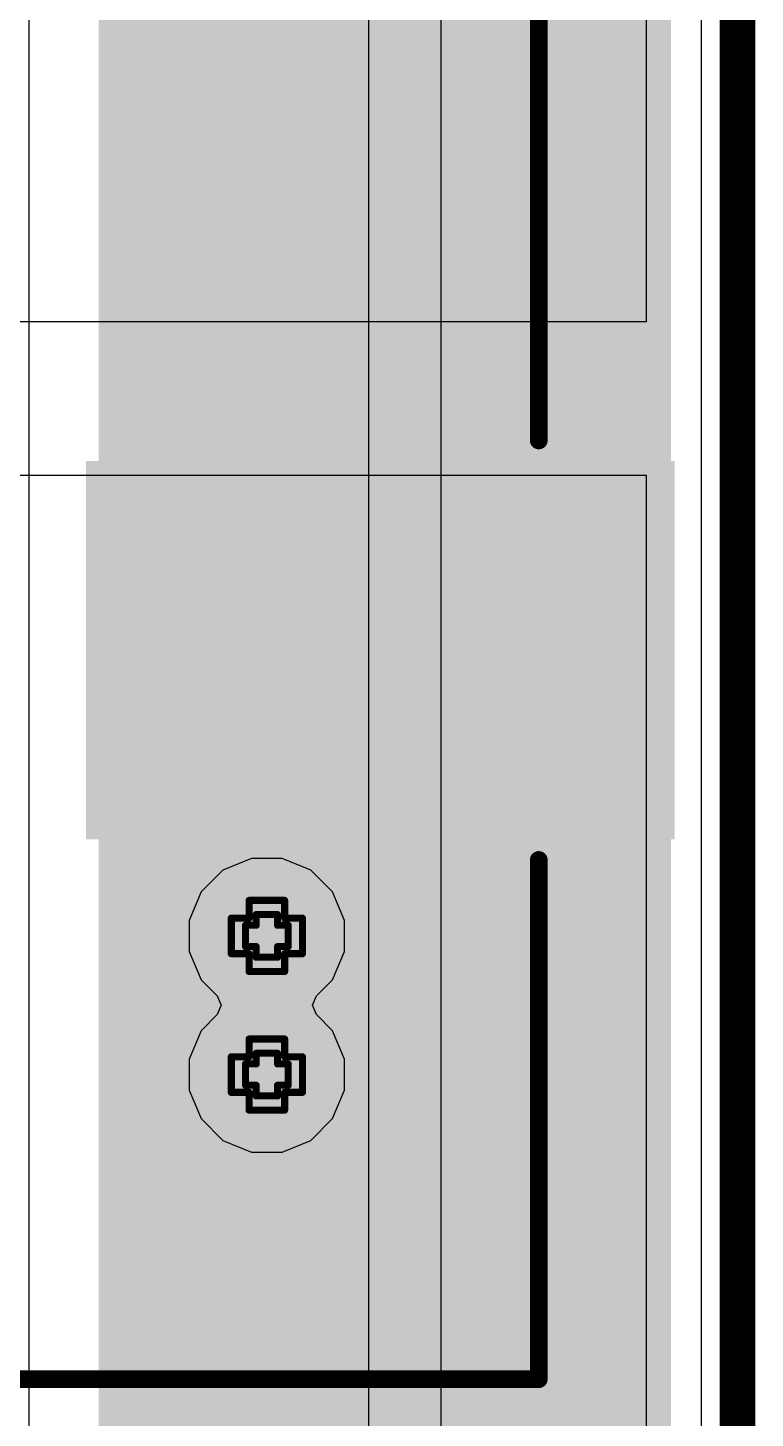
# Model space of a CAD drawing. Header units: inches. Extents: x -4 to 5258, y -4 to 5281.
# Drawn here: x 140.92 to 146.12, y 72.64 to 82.57 of the extents above; entities that cross this region are included whole.
import ezdxf

# ---------------------------------------------------------------- set-up
doc = ezdxf.new("R2010")
doc.units = ezdxf.units.IN
for name, color, linetype in [('Board Outline', 216, 'Continuous'), ('Bottom Layer', 5, 'Continuous'), ('Bottom Solder', 6, 'Continuous'), ('Drill Drawing', 1, 'Continuous'), ('Layer 1', 16, 'Continuous'), ('Layer 2', 76, 'Continuous'), ('Top Layer', 1, 'Continuous'), ('Top Overlay', 2, 'Continuous'), ('Top Paste', 8, 'Continuous'), ('Top Solder', 216, 'Continuous'), ('Via Holes', 16, 'Continuous')]:
    doc.layers.add(name, color=color, linetype=linetype)

# ---------------------------------------------------------------- blocks, each defined once
blk = doc.blocks.new('UCD_220_F_10__D___310')
at = {"layer": 'Top Layer'}
blk.add_hatch(color=1, dxfattribs=at).paths.add_polyline_path([(2, 1.25), (6, 1.25), (6, -1.25), (2, -1.25)])
at = {"layer": 'Top Paste'}
blk.add_hatch(color=8, dxfattribs=at).paths.add_polyline_path([(2, 1.25), (6, 1.25), (6, -1.25), (2, -1.25)])
at = {"layer": 'Top Solder'}
blk.add_hatch(color=216, dxfattribs=at).paths.add_polyline_path([(1.8984, 1.3516), (6.1016, 1.3516), (6.1016, -1.3516), (1.8984, -1.3516)])
at = {"layer": 'Top Overlay'}
for points in [[(5.1308, 1.4986, 0.127, 0.127, 0), (5.1308, 5.207, 0.127, 0.127, 0)], [(5.1308, -5.207, 0.127, 0.127, 0), (5.1308, -1.4986, 0.127, 0.127, 0)], [(-3.6322, -5.207, 0.127, 0.127, 0), (5.1308, -5.207, 0.127, 0.127, 0)]]:
    blk.add_lwpolyline(points, format="xyseb", dxfattribs=at)
for points in [[(5.0991, 1.4986, 0.0635, 0.0635, 1), (5.1626, 1.4986, 0.0635, 0.0635, 1)], [(5.0991, -1.4986, 0.0635, 0.0635, 1), (5.1626, -1.4986, 0.0635, 0.0635, 1)], [(5.0991, -5.207, 0.0635, 0.0635, 1), (5.1626, -5.207, 0.0635, 0.0635, 1)], [(5.0991, -5.207, 0.0635, 0.0635, 1), (5.1626, -5.207, 0.0635, 0.0635, 1)]]:
    blk.add_lwpolyline(points, format="xyseb", close=True, dxfattribs=at)

msp = doc.modelspace()

# ---------------------------------------------------------------- hatches: boundary and pattern name
at = {"layer": 'Bottom Layer'}
h = msp.add_hatch(color=5, dxfattribs=at)
edge = h.paths.add_edge_path()
edge.add_arc((142.6303, 76.08), 0.3, 0, 360)
h = msp.add_hatch(color=5, dxfattribs=at)
edge = h.paths.add_edge_path()
edge.add_arc((142.6303, 75.0894), 0.3, 0, 360)
at = {"layer": 'Bottom Solder'}
h = msp.add_hatch(color=6, dxfattribs=at)
edge = h.paths.add_edge_path()
edge.add_arc((142.6303, 76.08), 0.4016, 0, 360)
h = msp.add_hatch(color=6, dxfattribs=at)
edge = h.paths.add_edge_path()
edge.add_arc((142.6303, 75.0894), 0.4016, 0, 360)
at = {"layer": 'Layer 1'}
h = msp.add_hatch(color=16, dxfattribs=at)
edge = h.paths.add_edge_path()
edge.add_arc((142.6303, 76.08), 0.3, 0, 360)
h = msp.add_hatch(color=16, dxfattribs=at)
edge = h.paths.add_edge_path()
edge.add_arc((142.6303, 75.0894), 0.3, 0, 360)
at = {"layer": 'Layer 2'}
h = msp.add_hatch(color=76, dxfattribs=at)
edge = h.paths.add_edge_path()
edge.add_arc((142.6303, 76.08), 0.3, 0, 360)
h = msp.add_hatch(color=76, dxfattribs=at)
edge = h.paths.add_edge_path()
edge.add_arc((142.6303, 75.0894), 0.3, 0, 360)
at = {"layer": 'Top Layer'}
msp.add_hatch(color=1, dxfattribs=at).paths.add_polyline_path([(141.4304, 65.9034), (145.5153, 65.9034), (145.5153, 92.51), (141.4304, 92.51)])
h = msp.add_hatch(color=1, dxfattribs=at)
edge = h.paths.add_edge_path()
edge.add_arc((142.6303, 76.08), 0.3, 0, 360)
h = msp.add_hatch(color=1, dxfattribs=at)
edge = h.paths.add_edge_path()
edge.add_arc((142.6303, 75.0894), 0.3, 0, 360)
at = {"layer": 'Top Solder'}
h = msp.add_hatch(color=216, dxfattribs=at)
edge = h.paths.add_edge_path()
edge.add_arc((142.6303, 76.08), 0.4016, 0, 360)
h = msp.add_hatch(color=216, dxfattribs=at)
edge = h.paths.add_edge_path()
edge.add_arc((142.6303, 75.0894), 0.4016, 0, 360)
at = {"layer": 'Via Holes'}
h = msp.add_hatch(color=7, dxfattribs=at)
edge = h.paths.add_edge_path()
edge.add_arc((142.6303, 76.08), 0.15, 0, 360)
h = msp.add_hatch(color=7, dxfattribs=at)
edge = h.paths.add_edge_path()
edge.add_arc((142.6303, 75.0894), 0.15, 0, 360)

# ---------------------------------------------------------------- linework, layer by layer
at = {"layer": 'Board Outline'}
msp.add_lwpolyline([(145.9907, -3.9907, 0.254, 0.254, 0), (145.9907, 106.0093, 0.254, 0.254, 0)], format="xyseb", dxfattribs=at)
at = {"layer": 'Bottom Layer'}
for p, q in [((145.3397, 98.3812), (145.3397, 80.4674)), ((145.3397, 80.4674), (126.6782, 80.4674)), ((126.6782, 79.371), (145.3397, 79.371)), ((145.3397, 79.371), (145.3397, 52.5679)), ((142.5201, 76.634), (142.3165, 76.5497)), ((142.7405, 76.634), (142.5201, 76.634)), ((142.9442, 76.5497), (142.7405, 76.634)), ((142.3165, 76.5497), (142.1607, 76.3938)), ((143.1, 76.3938), (142.9442, 76.5497)), ((142.1607, 76.3938), (142.0763, 76.1902)), ((143.1843, 76.1902), (143.1, 76.3938)), ((142.0763, 76.1902), (142.0763, 75.9698)), ((143.1843, 75.9698), (143.1843, 76.1902)), ((142.0763, 75.9698), (142.1607, 75.7662)), ((143.1, 75.7662), (143.1843, 75.9698)), ((142.1607, 75.7662), (142.2758, 75.6511)), ((142.9849, 75.6511), (143.1, 75.7662)), ((142.2758, 75.6511), (142.3052, 75.5847)), ((142.3052, 75.5847), (142.2758, 75.5183)), ((142.9555, 75.5847), (142.9849, 75.6511)), ((142.9849, 75.5183), (142.9555, 75.5847)), ((142.2758, 75.5183), (142.1607, 75.4032)), ((143.1, 75.4032), (142.9849, 75.5183)), ((142.1607, 75.4032), (142.0763, 75.1996)), ((143.1843, 75.1996), (143.1, 75.4032)), ((142.0763, 75.1996), (142.0763, 74.9792)), ((143.1843, 74.9792), (143.1843, 75.1996)), ((142.0763, 74.9792), (142.1607, 74.7756)), ((143.1, 74.7756), (143.1843, 74.9792)), ((142.1607, 74.7756), (142.3165, 74.6197)), ((142.9442, 74.6197), (143.1, 74.7756)), ((142.3165, 74.6197), (142.5201, 74.5354)), ((142.7405, 74.5354), (142.9442, 74.6197)), ((142.5201, 74.5354), (142.7405, 74.5354))]:
    msp.add_line(p, q, dxfattribs=at)
at = {"layer": 'Drill Drawing'}
for points in [[(142.5033, 76.207, 0.0508, 0.0508, 0), (142.5033, 76.334, 0.0508, 0.0508, 0)], [(142.5033, 76.334, 0.0508, 0.0508, 0), (142.7573, 76.334, 0.0508, 0.0508, 0)], [(142.7573, 76.207, 0.0508, 0.0508, 0), (142.7573, 76.334, 0.0508, 0.0508, 0)], [(142.3763, 75.953, 0.0508, 0.0508, 0), (142.3763, 76.207, 0.0508, 0.0508, 0)], [(142.3763, 76.207, 0.0508, 0.0508, 0), (142.5033, 76.207, 0.0508, 0.0508, 0)], [(142.4779, 76.0038, 0.0508, 0.0508, 0), (142.4779, 76.1562, 0.0508, 0.0508, 0)], [(142.4779, 76.1562, 0.0508, 0.0508, 0), (142.5541, 76.1562, 0.0508, 0.0508, 0)], [(142.5541, 76.1562, 0.0508, 0.0508, 0), (142.5541, 76.2324, 0.0508, 0.0508, 0)], [(142.5541, 76.2324, 0.0508, 0.0508, 0), (142.7065, 76.2324, 0.0508, 0.0508, 0)], [(142.7065, 76.1562, 0.0508, 0.0508, 0), (142.7065, 76.2324, 0.0508, 0.0508, 0)], [(142.7065, 76.1562, 0.0508, 0.0508, 0), (142.7827, 76.1562, 0.0508, 0.0508, 0)], [(142.7573, 76.207, 0.0508, 0.0508, 0), (142.8843, 76.207, 0.0508, 0.0508, 0)], [(142.7827, 76.0038, 0.0508, 0.0508, 0), (142.7827, 76.1562, 0.0508, 0.0508, 0)], [(142.8843, 75.953, 0.0508, 0.0508, 0), (142.8843, 76.207, 0.0508, 0.0508, 0)], [(142.3763, 75.953, 0.0508, 0.0508, 0), (142.5033, 75.953, 0.0508, 0.0508, 0)], [(142.4779, 76.0038, 0.0508, 0.0508, 0), (142.5541, 76.0038, 0.0508, 0.0508, 0)], [(142.5033, 75.826, 0.0508, 0.0508, 0), (142.5033, 75.953, 0.0508, 0.0508, 0)], [(142.5541, 75.9276, 0.0508, 0.0508, 0), (142.5541, 76.0038, 0.0508, 0.0508, 0)], [(142.7065, 76.0038, 0.0508, 0.0508, 0), (142.7827, 76.0038, 0.0508, 0.0508, 0)], [(142.7065, 75.9276, 0.0508, 0.0508, 0), (142.7065, 76.0038, 0.0508, 0.0508, 0)], [(142.7573, 75.953, 0.0508, 0.0508, 0), (142.8843, 75.953, 0.0508, 0.0508, 0)], [(142.7573, 75.826, 0.0508, 0.0508, 0), (142.7573, 75.953, 0.0508, 0.0508, 0)], [(142.5541, 75.9276, 0.0508, 0.0508, 0), (142.7065, 75.9276, 0.0508, 0.0508, 0)], [(142.5033, 75.826, 0.0508, 0.0508, 0), (142.7573, 75.826, 0.0508, 0.0508, 0)], [(142.5033, 75.2164, 0.0508, 0.0508, 0), (142.5033, 75.3434, 0.0508, 0.0508, 0)], [(142.5033, 75.3434, 0.0508, 0.0508, 0), (142.7573, 75.3434, 0.0508, 0.0508, 0)], [(142.7573, 75.2164, 0.0508, 0.0508, 0), (142.7573, 75.3434, 0.0508, 0.0508, 0)], [(142.3763, 74.9624, 0.0508, 0.0508, 0), (142.3763, 75.2164, 0.0508, 0.0508, 0)], [(142.3763, 75.2164, 0.0508, 0.0508, 0), (142.5033, 75.2164, 0.0508, 0.0508, 0)], [(142.4779, 75.0132, 0.0508, 0.0508, 0), (142.4779, 75.1656, 0.0508, 0.0508, 0)], [(142.4779, 75.1656, 0.0508, 0.0508, 0), (142.5541, 75.1656, 0.0508, 0.0508, 0)], [(142.5541, 75.1656, 0.0508, 0.0508, 0), (142.5541, 75.2418, 0.0508, 0.0508, 0)], [(142.5541, 75.2418, 0.0508, 0.0508, 0), (142.7065, 75.2418, 0.0508, 0.0508, 0)], [(142.7065, 75.1656, 0.0508, 0.0508, 0), (142.7065, 75.2418, 0.0508, 0.0508, 0)], [(142.7065, 75.1656, 0.0508, 0.0508, 0), (142.7827, 75.1656, 0.0508, 0.0508, 0)], [(142.7573, 75.2164, 0.0508, 0.0508, 0), (142.8843, 75.2164, 0.0508, 0.0508, 0)], [(142.7827, 75.0132, 0.0508, 0.0508, 0), (142.7827, 75.1656, 0.0508, 0.0508, 0)], [(142.8843, 74.9624, 0.0508, 0.0508, 0), (142.8843, 75.2164, 0.0508, 0.0508, 0)], [(142.3763, 74.9624, 0.0508, 0.0508, 0), (142.5033, 74.9624, 0.0508, 0.0508, 0)], [(142.4779, 75.0132, 0.0508, 0.0508, 0), (142.5541, 75.0132, 0.0508, 0.0508, 0)], [(142.5033, 74.8354, 0.0508, 0.0508, 0), (142.5033, 74.9624, 0.0508, 0.0508, 0)], [(142.5541, 74.937, 0.0508, 0.0508, 0), (142.5541, 75.0132, 0.0508, 0.0508, 0)], [(142.7065, 75.0132, 0.0508, 0.0508, 0), (142.7827, 75.0132, 0.0508, 0.0508, 0)], [(142.7065, 74.937, 0.0508, 0.0508, 0), (142.7065, 75.0132, 0.0508, 0.0508, 0)], [(142.7573, 74.9624, 0.0508, 0.0508, 0), (142.8843, 74.9624, 0.0508, 0.0508, 0)], [(142.7573, 74.8354, 0.0508, 0.0508, 0), (142.7573, 74.9624, 0.0508, 0.0508, 0)], [(142.5541, 74.937, 0.0508, 0.0508, 0), (142.7065, 74.937, 0.0508, 0.0508, 0)], [(142.5033, 74.8354, 0.0508, 0.0508, 0), (142.7573, 74.8354, 0.0508, 0.0508, 0)]]:
    msp.add_lwpolyline(points, format="xyseb", dxfattribs=at)
for points in [[(142.4906, 76.334, 0.0254, 0.0254, 1), (142.516, 76.334, 0.0254, 0.0254, 1)], [(142.4906, 76.334, 0.0254, 0.0254, 1), (142.516, 76.334, 0.0254, 0.0254, 1)], [(142.7446, 76.334, 0.0254, 0.0254, 1), (142.77, 76.334, 0.0254, 0.0254, 1)], [(142.7446, 76.334, 0.0254, 0.0254, 1), (142.77, 76.334, 0.0254, 0.0254, 1)], [(142.3636, 76.207, 0.0254, 0.0254, 1), (142.389, 76.207, 0.0254, 0.0254, 1)], [(142.3636, 76.207, 0.0254, 0.0254, 1), (142.389, 76.207, 0.0254, 0.0254, 1)], [(142.4652, 76.1562, 0.0254, 0.0254, 1), (142.4906, 76.1562, 0.0254, 0.0254, 1)], [(142.4652, 76.1562, 0.0254, 0.0254, 1), (142.4906, 76.1562, 0.0254, 0.0254, 1)], [(142.4906, 76.207, 0.0254, 0.0254, 1), (142.516, 76.207, 0.0254, 0.0254, 1)], [(142.4906, 76.207, 0.0254, 0.0254, 1), (142.516, 76.207, 0.0254, 0.0254, 1)], [(142.5414, 76.2324, 0.0254, 0.0254, 1), (142.5668, 76.2324, 0.0254, 0.0254, 1)], [(142.5414, 76.2324, 0.0254, 0.0254, 1), (142.5668, 76.2324, 0.0254, 0.0254, 1)], [(142.5414, 76.1562, 0.0254, 0.0254, 1), (142.5668, 76.1562, 0.0254, 0.0254, 1)], [(142.5414, 76.1562, 0.0254, 0.0254, 1), (142.5668, 76.1562, 0.0254, 0.0254, 1)], [(142.6938, 76.2324, 0.0254, 0.0254, 1), (142.7192, 76.2324, 0.0254, 0.0254, 1)], [(142.6938, 76.2324, 0.0254, 0.0254, 1), (142.7192, 76.2324, 0.0254, 0.0254, 1)], [(142.6938, 76.1562, 0.0254, 0.0254, 1), (142.7192, 76.1562, 0.0254, 0.0254, 1)], [(142.6938, 76.1562, 0.0254, 0.0254, 1), (142.7192, 76.1562, 0.0254, 0.0254, 1)], [(142.7446, 76.207, 0.0254, 0.0254, 1), (142.77, 76.207, 0.0254, 0.0254, 1)], [(142.7446, 76.207, 0.0254, 0.0254, 1), (142.77, 76.207, 0.0254, 0.0254, 1)], [(142.77, 76.1562, 0.0254, 0.0254, 1), (142.7954, 76.1562, 0.0254, 0.0254, 1)], [(142.77, 76.1562, 0.0254, 0.0254, 1), (142.7954, 76.1562, 0.0254, 0.0254, 1)], [(142.8716, 76.207, 0.0254, 0.0254, 1), (142.897, 76.207, 0.0254, 0.0254, 1)], [(142.8716, 76.207, 0.0254, 0.0254, 1), (142.897, 76.207, 0.0254, 0.0254, 1)], [(142.3636, 75.953, 0.0254, 0.0254, 1), (142.389, 75.953, 0.0254, 0.0254, 1)], [(142.3636, 75.953, 0.0254, 0.0254, 1), (142.389, 75.953, 0.0254, 0.0254, 1)], [(142.4652, 76.0038, 0.0254, 0.0254, 1), (142.4906, 76.0038, 0.0254, 0.0254, 1)], [(142.4652, 76.0038, 0.0254, 0.0254, 1), (142.4906, 76.0038, 0.0254, 0.0254, 1)], [(142.4906, 75.953, 0.0254, 0.0254, 1), (142.516, 75.953, 0.0254, 0.0254, 1)], [(142.4906, 75.953, 0.0254, 0.0254, 1), (142.516, 75.953, 0.0254, 0.0254, 1)], [(142.5414, 76.0038, 0.0254, 0.0254, 1), (142.5668, 76.0038, 0.0254, 0.0254, 1)], [(142.5414, 76.0038, 0.0254, 0.0254, 1), (142.5668, 76.0038, 0.0254, 0.0254, 1)], [(142.6938, 76.0038, 0.0254, 0.0254, 1), (142.7192, 76.0038, 0.0254, 0.0254, 1)], [(142.6938, 76.0038, 0.0254, 0.0254, 1), (142.7192, 76.0038, 0.0254, 0.0254, 1)], [(142.7446, 75.953, 0.0254, 0.0254, 1), (142.77, 75.953, 0.0254, 0.0254, 1)], [(142.7446, 75.953, 0.0254, 0.0254, 1), (142.77, 75.953, 0.0254, 0.0254, 1)], [(142.77, 76.0038, 0.0254, 0.0254, 1), (142.7954, 76.0038, 0.0254, 0.0254, 1)], [(142.77, 76.0038, 0.0254, 0.0254, 1), (142.7954, 76.0038, 0.0254, 0.0254, 1)], [(142.8716, 75.953, 0.0254, 0.0254, 1), (142.897, 75.953, 0.0254, 0.0254, 1)], [(142.8716, 75.953, 0.0254, 0.0254, 1), (142.897, 75.953, 0.0254, 0.0254, 1)], [(142.5414, 75.9276, 0.0254, 0.0254, 1), (142.5668, 75.9276, 0.0254, 0.0254, 1)], [(142.5414, 75.9276, 0.0254, 0.0254, 1), (142.5668, 75.9276, 0.0254, 0.0254, 1)], [(142.6938, 75.9276, 0.0254, 0.0254, 1), (142.7192, 75.9276, 0.0254, 0.0254, 1)], [(142.6938, 75.9276, 0.0254, 0.0254, 1), (142.7192, 75.9276, 0.0254, 0.0254, 1)], [(142.4906, 75.826, 0.0254, 0.0254, 1), (142.516, 75.826, 0.0254, 0.0254, 1)], [(142.4906, 75.826, 0.0254, 0.0254, 1), (142.516, 75.826, 0.0254, 0.0254, 1)], [(142.7446, 75.826, 0.0254, 0.0254, 1), (142.77, 75.826, 0.0254, 0.0254, 1)], [(142.7446, 75.826, 0.0254, 0.0254, 1), (142.77, 75.826, 0.0254, 0.0254, 1)], [(142.4906, 75.3434, 0.0254, 0.0254, 1), (142.516, 75.3434, 0.0254, 0.0254, 1)], [(142.4906, 75.3434, 0.0254, 0.0254, 1), (142.516, 75.3434, 0.0254, 0.0254, 1)], [(142.7446, 75.3434, 0.0254, 0.0254, 1), (142.77, 75.3434, 0.0254, 0.0254, 1)], [(142.7446, 75.3434, 0.0254, 0.0254, 1), (142.77, 75.3434, 0.0254, 0.0254, 1)], [(142.3636, 75.2164, 0.0254, 0.0254, 1), (142.389, 75.2164, 0.0254, 0.0254, 1)], [(142.3636, 75.2164, 0.0254, 0.0254, 1), (142.389, 75.2164, 0.0254, 0.0254, 1)], [(142.4652, 75.1656, 0.0254, 0.0254, 1), (142.4906, 75.1656, 0.0254, 0.0254, 1)], [(142.4652, 75.1656, 0.0254, 0.0254, 1), (142.4906, 75.1656, 0.0254, 0.0254, 1)], [(142.4906, 75.2164, 0.0254, 0.0254, 1), (142.516, 75.2164, 0.0254, 0.0254, 1)], [(142.4906, 75.2164, 0.0254, 0.0254, 1), (142.516, 75.2164, 0.0254, 0.0254, 1)], [(142.5414, 75.2418, 0.0254, 0.0254, 1), (142.5668, 75.2418, 0.0254, 0.0254, 1)], [(142.5414, 75.2418, 0.0254, 0.0254, 1), (142.5668, 75.2418, 0.0254, 0.0254, 1)], [(142.5414, 75.1656, 0.0254, 0.0254, 1), (142.5668, 75.1656, 0.0254, 0.0254, 1)], [(142.5414, 75.1656, 0.0254, 0.0254, 1), (142.5668, 75.1656, 0.0254, 0.0254, 1)], [(142.6938, 75.2418, 0.0254, 0.0254, 1), (142.7192, 75.2418, 0.0254, 0.0254, 1)], [(142.6938, 75.2418, 0.0254, 0.0254, 1), (142.7192, 75.2418, 0.0254, 0.0254, 1)], [(142.6938, 75.1656, 0.0254, 0.0254, 1), (142.7192, 75.1656, 0.0254, 0.0254, 1)], [(142.6938, 75.1656, 0.0254, 0.0254, 1), (142.7192, 75.1656, 0.0254, 0.0254, 1)], [(142.7446, 75.2164, 0.0254, 0.0254, 1), (142.77, 75.2164, 0.0254, 0.0254, 1)], [(142.7446, 75.2164, 0.0254, 0.0254, 1), (142.77, 75.2164, 0.0254, 0.0254, 1)], [(142.77, 75.1656, 0.0254, 0.0254, 1), (142.7954, 75.1656, 0.0254, 0.0254, 1)], [(142.77, 75.1656, 0.0254, 0.0254, 1), (142.7954, 75.1656, 0.0254, 0.0254, 1)], [(142.8716, 75.2164, 0.0254, 0.0254, 1), (142.897, 75.2164, 0.0254, 0.0254, 1)], [(142.8716, 75.2164, 0.0254, 0.0254, 1), (142.897, 75.2164, 0.0254, 0.0254, 1)], [(142.3636, 74.9624, 0.0254, 0.0254, 1), (142.389, 74.9624, 0.0254, 0.0254, 1)], [(142.3636, 74.9624, 0.0254, 0.0254, 1), (142.389, 74.9624, 0.0254, 0.0254, 1)], [(142.4652, 75.0132, 0.0254, 0.0254, 1), (142.4906, 75.0132, 0.0254, 0.0254, 1)], [(142.4652, 75.0132, 0.0254, 0.0254, 1), (142.4906, 75.0132, 0.0254, 0.0254, 1)], [(142.4906, 74.9624, 0.0254, 0.0254, 1), (142.516, 74.9624, 0.0254, 0.0254, 1)], [(142.4906, 74.9624, 0.0254, 0.0254, 1), (142.516, 74.9624, 0.0254, 0.0254, 1)], [(142.5414, 75.0132, 0.0254, 0.0254, 1), (142.5668, 75.0132, 0.0254, 0.0254, 1)], [(142.5414, 75.0132, 0.0254, 0.0254, 1), (142.5668, 75.0132, 0.0254, 0.0254, 1)], [(142.6938, 75.0132, 0.0254, 0.0254, 1), (142.7192, 75.0132, 0.0254, 0.0254, 1)], [(142.6938, 75.0132, 0.0254, 0.0254, 1), (142.7192, 75.0132, 0.0254, 0.0254, 1)], [(142.7446, 74.9624, 0.0254, 0.0254, 1), (142.77, 74.9624, 0.0254, 0.0254, 1)], [(142.7446, 74.9624, 0.0254, 0.0254, 1), (142.77, 74.9624, 0.0254, 0.0254, 1)], [(142.77, 75.0132, 0.0254, 0.0254, 1), (142.7954, 75.0132, 0.0254, 0.0254, 1)], [(142.77, 75.0132, 0.0254, 0.0254, 1), (142.7954, 75.0132, 0.0254, 0.0254, 1)], [(142.8716, 74.9624, 0.0254, 0.0254, 1), (142.897, 74.9624, 0.0254, 0.0254, 1)], [(142.8716, 74.9624, 0.0254, 0.0254, 1), (142.897, 74.9624, 0.0254, 0.0254, 1)], [(142.5414, 74.937, 0.0254, 0.0254, 1), (142.5668, 74.937, 0.0254, 0.0254, 1)], [(142.5414, 74.937, 0.0254, 0.0254, 1), (142.5668, 74.937, 0.0254, 0.0254, 1)], [(142.6938, 74.937, 0.0254, 0.0254, 1), (142.7192, 74.937, 0.0254, 0.0254, 1)], [(142.6938, 74.937, 0.0254, 0.0254, 1), (142.7192, 74.937, 0.0254, 0.0254, 1)], [(142.4906, 74.8354, 0.0254, 0.0254, 1), (142.516, 74.8354, 0.0254, 0.0254, 1)], [(142.4906, 74.8354, 0.0254, 0.0254, 1), (142.516, 74.8354, 0.0254, 0.0254, 1)], [(142.7446, 74.8354, 0.0254, 0.0254, 1), (142.77, 74.8354, 0.0254, 0.0254, 1)], [(142.7446, 74.8354, 0.0254, 0.0254, 1), (142.77, 74.8354, 0.0254, 0.0254, 1)]]:
    msp.add_lwpolyline(points, format="xyseb", close=True, dxfattribs=at)
at = {"layer": 'Layer 1'}
for p, q in [((145.7317, 105.7504), (145.7317, -3.7317)), ((143.874, 58.6854), (143.874, 96.7757)), ((143.356, 92.6636), (143.356, 58.6854))]:
    msp.add_line(p, q, dxfattribs=at)
at = {"layer": 'Top Layer'}
for p, q in [((140.9341, 64.9495), (140.9341, 93.0722)), ((145.9907, 93.0722), (145.9907, 64.9495))]:
    msp.add_line(p, q, dxfattribs=at)

# ---------------------------------------------------------------- block references
msp.add_blockref('UCD_220_F_10__D___310', (139.4413, 78.121))

doc.saveas('drawing.dxf')
